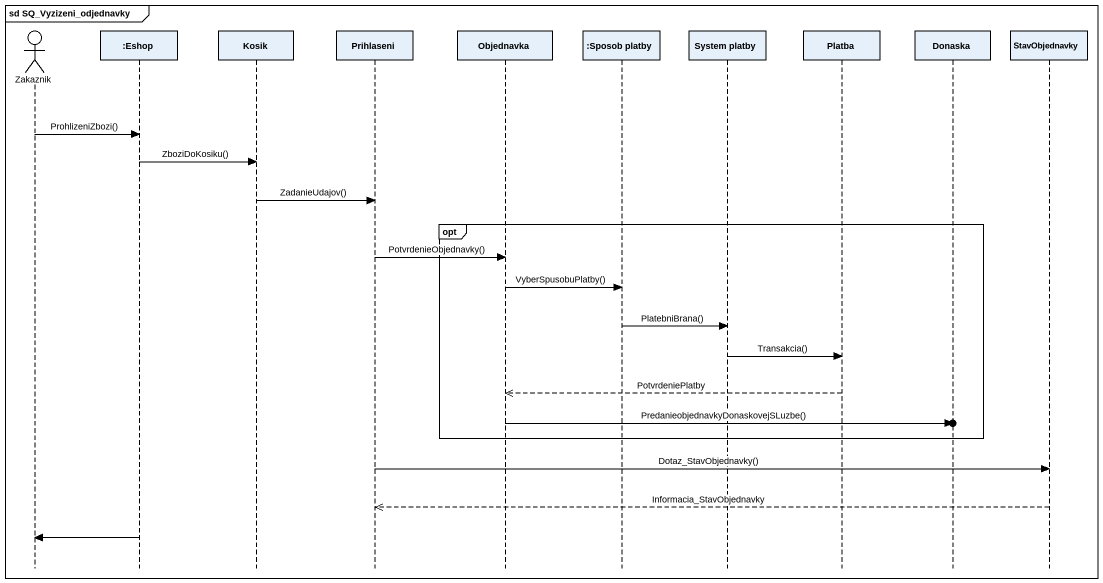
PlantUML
@startuml
mainframe sd SQ_Vyzizeni_odjednavky
hide footbox
actor Zakaznik
participant ":Eshop" as Eshop
participant Kosik
participant Prihlaseni
participant Objednavka
participant ":Sposob platby" as Sposob_platby
participant "System platby" as System_platby
participant Platba
participant Donaska
participant StavObjednavky

Zakaznik -> Eshop : ProhlizeniZbozi()
Eshop -> Kosik : ZboziDoKosiku()
Kosik -> Prihlaseni : ZadanieUdajov()
opt
  Prihlaseni -> Objednavka : PotvrdenieObjednavky()
  Objednavka -> Sposob_platby : VyberSpusobuPlatby()
  Sposob_platby -> System_platby : PlatebniBrana()
  System_platby -> Platba : Transakcia()
  Platba -->> Objednavka : PotvrdeniePlatby
  Objednavka -> Donaska : PredanieobjednavkyDonaskovejSLuzbe()
end
Prihlaseni -> StavObjednavky : Dotaz_StavObjednavky()
StavObjednavky -->> Prihlaseni : Informacia_StavObjednavky
Eshop -> Zakaznik
@enduml
